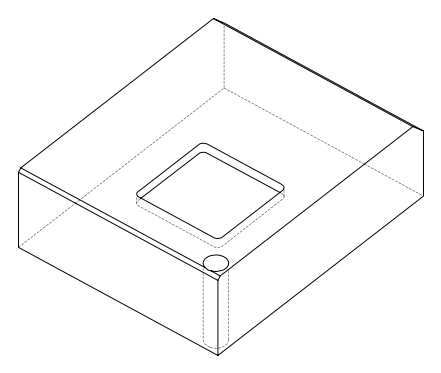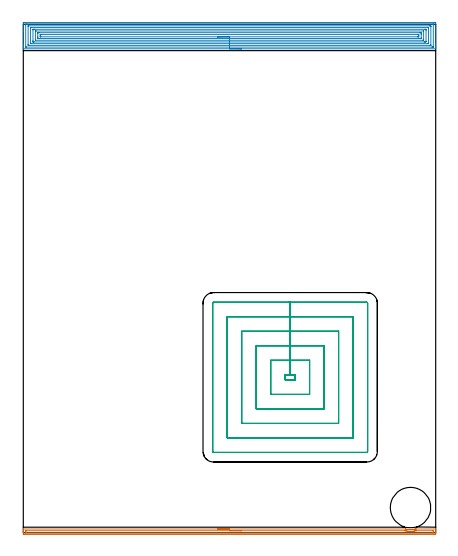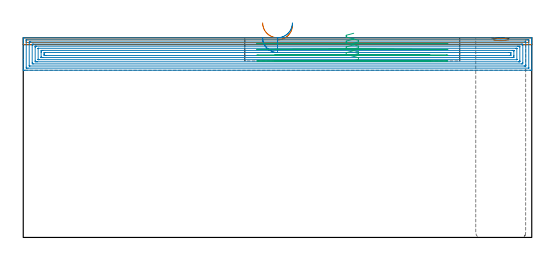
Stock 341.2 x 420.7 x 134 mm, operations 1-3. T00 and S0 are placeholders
(PLAN: 4 operations, 2 tool changes, 50.2 min)
(1 AREA_MILL | FG_CHAMFER_SURFACE | UGT0205_001 | 5.63 min | 3609 mm3)
(2 AREA_MILL_1 | FG_CHAMFER_SURFACE_1 | UGT0205_001 | 22.2 min | 81076 mm3)
(3 MILL_RECTANGULAR_POCKET | POCKET_RECTANGULAR_STRAIGHT | UGT0201_010 | Follow Part, ap 4, ae 75% | 13.64 min | 314394 mm3)
(4 MILL_THROUGH_HOLE_FROM_SOLID_MATERIAL | STEP1HOLE | NXT0201_007 | Circular | 8.7 min | 117674 mm3)
(TOOL UGT0205_001 | Chamfer Mill 20 x 3 x 45 deg. | D20 FL50 Z2)
(TOOL UGT0201_010 | End Mill 16 mm | D16 FL22 Z2)
(TOOL NXT0201_007 | ENDMILL 25mm [R216.25-25050GCK54P 1620] | D25 R3 FL54 Z5)
(OP 1 AREA_MILL)
G17 G21 G94 G90
T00 M6
G54
G17 G0 G90 X160.643 Y3.099 S1061 M3
G43 Z144. H0
Z143.999
G94 G1 X160.681 Z143.127 F250.
X160.795 Z142.262
X160.983 Z141.41
X161.246 Z140.578
X161.58 Z139.772
X161.982 Z138.999
X162.451 Z138.263
X162.982 Z137.571
X163.572 Z136.928
X164.215 Z136.338
X164.907 Z135.807
X165.643 Z135.338
X166.416 Z134.936
X167.222 Z134.602
X168.054 Z134.339
X168.906 Z134.15
X169.771 Z134.037
X170.643 Z133.999
X316.1 Y3.098 Z133.996
X316.12 Y3.097 Z133.995
X316.166 Y3.093 Z133.99
X316.512 Y3.017 Z133.917
X317.226 Y2.863 Z133.761
X318.121 Y2.717 Z133.616
X318.287 Y2.7 Z133.594
X318.6 Y2.665 Z133.559
X319.014 Y2.619 Z133.512
X319.179 Y2.612 Z133.5
X319.459 Y2.594 Z133.487
X319.564 Y2.589 Z133.48
X319.827 Y2.574 Z133.467
X319.909 Y2.569 Z133.463
X320.169 Y2.571 Z133.456
X320.254 Z133.454
X320.45 Y2.569 Z133.453
X320.454 Y2.567 Z133.454
X320.69 Z133.46
X320.692 Y2.565 Z133.461
X320.803 Z133.46
X320.988 Y2.576 Z133.469
X321.454 Y2.599 Z133.494
X321.516 Y2.602 Z133.497
X321.697 Y2.613 Z133.506
X321.856 Y2.631 Z133.521
X322.591 Y2.705 Z133.603
X322.803 Y2.739 Z133.636
X323.485 Y2.847 Z133.746
X323.591 Y2.869 Z133.768
X323.641 Y2.88 Z133.777
X323.861 Y2.925 Z133.824
X323.93 Y2.94 Z133.839
X324.381 Y3.034 Z133.931
X324.533 Y3.064 Z133.96
X324.647 Y3.084 Z133.98
X325.345 Y3.09 Z133.99
X341.042 Y3.1 Z134.
X341.19 Y3.097 Z133.988
X341.193 Y3.072 Z133.963
X341.2 Y2.727 Z133.626
Y2.315 Z133.214
Y1.687 Z132.582
Y0.486 Z131.383
Y-0.087 Z130.807
Y-0.687 Z130.208
X341.197 Y-0.974 Z129.921
X341.192 Y-1.491 Z129.405
X341.119 Y-1.494 Z129.403
X340.596 Y-1.5 Z129.4
X0.604 Y-1.499 Z129.401
X0.081 Y-1.494 Z129.403
X0.008 Y-1.491 Z129.405
X0. Y-0.974 Z129.921
Y-0.687 Z130.208
Y-0.087 Z130.807
Y0.486 Z131.383
Y0.8 Z131.696
Y1.373 Z132.269
Y1.687 Z132.582
Y2.727 Z133.627
X0.007 Y3.072 Z133.963
X0.01 Y3.097 Z133.988
X0.158 Y3.1 Z134.
X170.643 Y3.099 Z133.999
Y1.684 Z132.584
X315.613 Y1.683 Z132.583
X315.834 Y1.676 Z132.576
X316.082 Y1.626 Z132.526
X316.502 Y1.542 Z132.442
X316.683 Y1.506 Z132.406
X317.394 Y1.389 Z132.289
X317.75 Y1.334 Z132.234
X318.287 Y1.272 Z132.172
X318.756 Y1.22 Z132.12
X319.179 Y1.194 Z132.094
X319.704 Y1.165 Z132.065
X320.071 Y1.157 Z132.057
X320.606 Y1.155 Z132.055
X320.964 Y1.16 Z132.06
X321.469 Y1.185 Z132.085
X321.856 Y1.207 Z132.107
X322.296 Y1.249 Z132.149
X322.748 Y1.298 Z132.198
X323.096 Y1.342 Z132.242
X323.641 Y1.427 Z132.327
X323.865 Y1.464 Z132.364
X324.533 Y1.587 Z132.487
X324.975 Y1.668 Z132.568
X325.414 Y1.676 Z132.576
X325.426
X338.811 Y1.684 Z132.584
X339.034 Y1.682 Z132.582
X339.143 Y1.68 Z132.58
X339.189 Y1.678 Z132.578
X339.192 Y1.642 Z132.542
X339.196 Y1.546 Z132.446
X339.199 Y1.301 Z132.201
X339.2 Y0.8 Z131.7
X339.199 Y0.415 Z131.315
X339.193 Y0.027 Z130.927
X339.19 Y-0.077 Z130.823
X339.144 Y-0.08 Z130.82
X339.034 Y-0.083 Z130.817
X338.811 Y-0.086 Z130.814
X2.389
X2.166 Y-0.083 Z130.817
X2.056 Y-0.081 Z130.819
X2.01 Y-0.078 Z130.822
X2.007 Y-0.042 Z130.858
X2.004 Y0.053 Z130.953
X2. Y0.299 Z131.199
Y0.8 Z131.7
X2.001 Y1.185 Z132.085
X2.007 Y1.573 Z132.473
X2.01 Y1.677 Z132.577
X2.056 Y1.68 Z132.58
X2.166 Y1.683 Z132.583
X2.389 Y1.686 Z132.586
X170.643 Y1.684 Z132.584
X171.514 Z132.622
X172.379 Z132.736
X173.231 Z132.925
X174.063 Z133.187
X174.869 Z133.521
X175.643 Z133.924
X176.378 Z134.393
X177.07 Z134.924
X177.714 Z135.513
X178.303 Z136.156
X178.834 Z136.849
X179.303 Z137.584
X179.706 Z138.358
X180.04 Z139.164
X180.302 Z139.996
X180.491 Z140.848
X180.605 Z141.713
X180.643 Z142.584
G0 Z144.
M5
M2
(OP 2 AREA_MILL_1)
G17 G21 G94 G90
T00 M6
G54
G17 G0 G90 X180.6 Y400.4 S1061 M3
G43 Z144. H0
G94 G1 X180.562 Z143.128 F250.
X180.448 Z142.263
X180.259 Z141.412
X179.997 Z140.58
X179.663 Z139.774
X179.26 Z139.
X178.791 Z138.264
X178.26 Z137.572
X177.671 Z136.929
X177.028 Z136.339
X176.336 Z135.808
X175.6 Z135.34
X174.826 Z134.937
X174.02 Z134.603
X173.188 Z134.341
X172.336 Z134.152
X171.471 Z134.038
X170.6 Z134.
X0.158
X0.01 Y400.403 Z133.988
X0.006 Y400.46 Z133.932
X0. Y400.841 Z133.558
Y401.283 Z133.116
Y401.916 Z132.479
Y403.127 Z131.27
Y403.704 Z130.69
Y415.033 Z119.364
X0.001 Y421.577 Z112.82
X0.003 Y422.179 Z112.218
X0.007 Y422.192 Z112.206
X0.604 Y422.2 Z112.2
X340.596
X340.869 Y422.197 Z112.202
X341.19 Y422.192 Z112.206
X341.2 Y421.866 Z112.531
Y404.309 Z130.086
Y403.704 Z130.69
Y403.127 Z131.27
Y402.81 Z131.586
Y402.233 Z132.163
Y401.916 Z132.479
Y401.283 Z133.116
Y400.841 Z133.558
X341.193 Y400.46 Z133.932
X341.19 Y400.403 Z133.988
X341.042 Y400.4 Z134.
X170.6
Y401.814 Z132.586
X2.287 Y401.815 Z132.585
X2.083 Y401.817 Z132.583
X2.026 Y401.82 Z132.58
X2.008 Y401.823 Z132.577
X2.006 Y401.828 Z132.572
X2.002 Y401.861 Z132.539
X2.001 Y401.916 Z132.484
X2. Y402.306 Z132.094
X2.001 Y420.178 Z114.222
X2.008 Y420.684 Z113.716
X2.01 Y420.774 Z113.626
X2.185 Y420.781 Z113.619
X2.288 Y420.784 Z113.616
X2.389 Y420.785 Z113.615
X3.179 Y420.786 Z113.614
X338.913 Y420.785 Z113.615
X339.117 Y420.783 Z113.617
X339.174 Y420.78 Z113.62
X339.192 Y420.777 Z113.623
X339.194 Y420.772 Z113.628
X339.198 Y420.739 Z113.661
X339.199 Y420.684 Z113.716
X339.2 Y420.294 Z114.106
X339.199 Y402.422 Z131.978
X339.192 Y401.916 Z132.484
X339.19 Y401.826 Z132.574
X339.015 Y401.819 Z132.581
X338.912 Y401.816 Z132.584
X338.811 Y401.815 Z132.585
X338.021 Y401.814 Z132.586
X170.6
Y403.228 Z131.172
X5.066 Y403.229 Z131.171
X4.647
X4.174 Y403.233 Z131.167
X4.025 Y403.235 Z131.165
X4.009 Y403.53 Z130.87
X4.003 Y403.704 Z130.696
X4. Y403.877 Z130.523
X4.001 Y419.07 Z115.33
X4.005 Y419.244 Z115.156
X4.01 Y419.355 Z115.045
X4.057 Y419.365 Z115.035
X4.174 Y419.367 Z115.033
X4.592 Y419.371 Z115.029
X336.134
X336.553
X337.026 Y419.367 Z115.033
X337.175 Y419.365 Z115.035
X337.191 Y419.07 Z115.33
X337.197 Y418.896 Z115.504
X337.2 Y418.723 Z115.677
X337.199 Y403.53 Z130.87
X337.195 Y403.356 Z131.044
X337.19 Y403.245 Z131.155
X337.143 Y403.235 Z131.165
X337.026 Y403.233 Z131.167
X336.608 Y403.229 Z131.171
X170.6 Y403.228 Z131.172
Y404.643 Z129.757
X6.806
X6.013 Y404.65 Z129.75
X6. Y405.449 Z128.951
Y417.109 Z117.291
X6.011 Y417.95 Z116.45
X6.851 Y417.957 Z116.443
X334.394
X335.187 Y417.95 Z116.45
X335.2 Y417.151 Z117.249
Y405.491 Z128.909
X335.189 Y404.65 Z129.75
X334.349 Y404.643 Z129.757
X170.6
Y406.057 Z128.343
X8.963
X8.635 Y406.058 Z128.342
X8.066 Y406.062 Z128.338
X8.023 Y406.064 Z128.336
X8.01 Y406.076 Z128.324
X8.004 Y406.124 Z128.276
X8.001 Y406.385 Z128.015
X8. Y407.021 Z127.379
X8.001 Y415.957 Z118.443
X8.004 Y416.215 Z118.185
X8.01 Y416.527 Z117.873
X8.315 Y416.536 Z117.864
X8.635 Y416.54 Z117.86
X9.201 Y416.543 Z117.857
X9.528
X332.237
X332.564 Y416.542 Z117.858
X333.134 Y416.538 Z117.862
X333.177 Y416.536 Z117.864
X333.19 Y416.524 Z117.876
X333.196 Y416.476 Z117.924
X333.199 Y416.215 Z118.185
X333.2 Y415.579 Z118.821
X333.199 Y406.643 Z127.757
X333.196 Y406.385 Z128.015
X333.19 Y406.073 Z128.327
X332.885 Y406.064 Z128.336
X332.564 Y406.06 Z128.34
X331.999 Y406.057 Z128.343
X331.672
X170.6
Y407.471 Z126.929
X10.227
X10.062 Y407.473 Z126.927
X10.022 Y407.476 Z126.924
X10.01 Y407.478 Z126.922
X10.007 Y407.49 Z126.91
X10.003 Y407.526 Z126.874
X10. Y407.699 Z126.701
X10.001 Y414.848 Z119.552
X10.004 Y414.989 Z119.411
X10.01 Y415.1 Z119.3
X10.014 Y415.123 Z119.277
X10.028 Y415.125 Z119.275
X10.07 Y415.126 Z119.274
X10.42 Y415.129 Z119.271
X10.613
X330.972
X331.138 Y415.127 Z119.273
X331.178 Y415.124 Z119.276
X331.19 Y415.122 Z119.278
X331.193 Y415.11 Z119.29
X331.197 Y415.074 Z119.326
X331.2 Y414.901 Z119.499
X331.199 Y407.752 Z126.648
X331.196 Y407.611 Z126.789
X331.19 Y407.5 Z126.9
X331.186 Y407.477 Z126.923
X331.172 Y407.475 Z126.925
X331.13 Y407.474 Z126.926
X330.78 Y407.471 Z126.929
X330.587
X170.6
Y408.885 Z125.515
X13.097
X12.384 Y408.887 Z125.513
X12.205 Y408.889 Z125.511
X12.034 Y408.892 Z125.508
X12.01 Y409.066 Z125.334
X12.004 Y409.267 Z125.133
X12. Y409.96 Z124.44
Y410.165 Z124.235
Y412.846 Z121.554
X12.001 Y413.534 Z120.866
X12.003 Y413.637 Z120.763
X12.007 Y413.688 Z120.712
X12.01 Y413.707 Z120.693
X12.03 Y413.709 Z120.691
X12.205 Y413.712 Z120.688
X12.917 Y413.715 Z120.685
X13.097
X328.103
X328.816 Y413.713 Z120.687
X328.995 Y413.711 Z120.689
X329.166 Y413.708 Z120.692
X329.19 Y413.534 Z120.866
X329.196 Y413.333 Z121.067
X329.2 Y412.641 Z121.759
Y412.435 Z121.965
Y409.754 Z124.646
X329.199 Y409.066 Z125.334
X329.197 Y408.963 Z125.437
X329.193 Y408.912 Z125.488
X329.19 Y408.893 Z125.507
X329.17 Y408.891 Z125.509
X328.995 Y408.888 Z125.512
X328.283 Y408.885 Z125.515
X328.103
X170.6
Y410.3 Z124.1
X14.542
X14.146 Y410.303 Z124.097
X14.075 Y410.306 Z124.094
X14.01 Y410.311 Z124.089
X14.007 Y410.413 Z123.987
X14. Y410.843 Z123.557
Y411.737 Z122.663
Y411.747 Z122.653
X14.007 Y412.188 Z122.212
X14.01 Y412.292 Z122.108
X14.145 Y412.296 Z122.104
X14.331 Y412.298 Z122.102
X14.882 Y412.3 Z122.1
X15.222
X326.658
X327.054 Y412.297 Z122.103
X327.125 Y412.294 Z122.106
X327.19 Y412.289 Z122.111
X327.193 Y412.188 Z122.212
X327.2 Y411.757 Z122.643
Y410.863 Z123.537
X327.192 Y410.412 Z123.988
X327.19 Y410.308 Z124.092
X327.055 Y410.304 Z124.096
X326.869 Y410.302 Z124.098
X326.318 Y410.3 Z124.1
X325.978
X170.6
X169.728 Z124.139
X168.863 Z124.252
X168.012 Z124.441
X167.18 Z124.704
X166.374 Z125.037
X165.6 Z125.44
X164.864 Z125.909
X164.172 Z126.44
X163.529 Z127.029
X162.939 Z127.673
X162.408 Z128.365
X161.94 Z129.1
X161.537 Z129.874
X161.203 Z130.68
X160.941 Z131.512
X160.752 Z132.364
X160.638 Z133.229
X160.6 Z134.1
G0 Z144.
M5
M2
(OP 3 MILL_RECTANGULAR_POCKET)
G17 G21 G94 G90
T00 M6
G54
G17 G0 G90 X221.751 Y130.7 S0 M3
G43 Z144. H0
Z137.
G94 G1 X216.7 Z135.646 F250.
Y126.5 Z134.521
X224.9 Z132.324
Y130.7 Z131.199
X220.8 Z130.1
X216.7 F500.
Y126.5
X224.9
Y130.7
X220.8
Y142.7
X204.7
Y114.5
X236.9
Y142.7
X220.8
Y154.7
X192.7
Y102.5
X248.9
Y154.7
X220.8
Y166.7
X180.7
Y90.5
X260.9
Y166.7
X220.8
Y178.7
X168.7
Y78.5
X272.9
Y178.7
X220.8
Y190.7
X157.5
G3 X156.7 Y189.9 R0.8
G1 Y67.3
G3 X157.5 Y66.5 R0.8
G1 X284.1
G3 X284.9 Y67.3 R0.8
G1 Y189.9
G3 X284.1 Y190.7 R0.8
G1 X220.8
X219.8
G0 X221.751 Y130.7 Z133.1
G1 X216.7 Z131.746 F250.
Y126.5 Z130.621
X224.9 Z128.424
Y130.7 Z127.299
X220.8 Z126.2
X216.7 F500.
Y126.5
X224.9
Y130.7
X220.8
Y142.7
X204.7
Y114.5
X236.9
Y142.7
X220.8
Y154.7
X192.7
Y102.5
X248.9
Y154.7
X220.8
Y166.7
X180.7
Y90.5
X260.9
Y166.7
X220.8
Y178.7
X168.7
Y78.5
X272.9
Y178.7
X220.8
Y190.7
X157.5
G3 X156.7 Y189.9 R0.8
G1 Y67.3
G3 X157.5 Y66.5 R0.8
G1 X284.1
G3 X284.9 Y67.3 R0.8
G1 Y189.9
G3 X284.1 Y190.7 R0.8
G1 X220.8
X219.8
G0 X221.751 Y130.7 Z129.2
G1 X216.7 Z127.847 F250.
Y126.5 Z126.721
X224.9 Z124.524
Y130.7 Z123.399
X220.8 Z122.3
X216.7 F500.
Y126.5
X224.9
Y130.7
X220.8
Y142.7
X204.7
Y114.5
X236.9
Y142.7
X220.8
Y154.7
X192.7
Y102.5
X248.9
Y154.7
X220.8
Y166.7
X180.7
Y90.5
X260.9
Y166.7
X220.8
Y178.7
X168.7
Y78.5
X272.9
Y178.7
X220.8
Y190.7
X157.5
G3 X156.7 Y189.9 R0.8
G1 Y67.3
G3 X157.5 Y66.5 R0.8
G1 X284.1
G3 X284.9 Y67.3 R0.8
G1 Y189.9
G3 X284.1 Y190.7 R0.8
G1 X220.8
X219.8
G0 X221.751 Y130.7 Z125.3
G1 X216.7 Z123.947 F250.
Y126.5 Z122.821
X224.9 Z120.624
Y130.7 Z119.499
X220.8 Z118.4
X216.7 F500.
Y126.5
X224.9
Y130.7
X220.8
Y142.7
X204.7
Y114.5
X236.9
Y142.7
X220.8
Y154.7
X192.7
Y102.5
X248.9
Y154.7
X220.8
Y166.7
X180.7
Y90.5
X260.9
Y166.7
X220.8
Y178.7
X168.7
Y78.5
X272.9
Y178.7
X220.8
Y190.7
X157.5
G3 X156.7 Y189.9 R0.8
G1 Y67.3
G3 X157.5 Y66.5 R0.8
G1 X284.1
G3 X284.9 Y67.3 R0.8
G1 Y189.9
G3 X284.1 Y190.7 R0.8
G1 X220.8
X219.8
G0 Z144.
M5
M2
